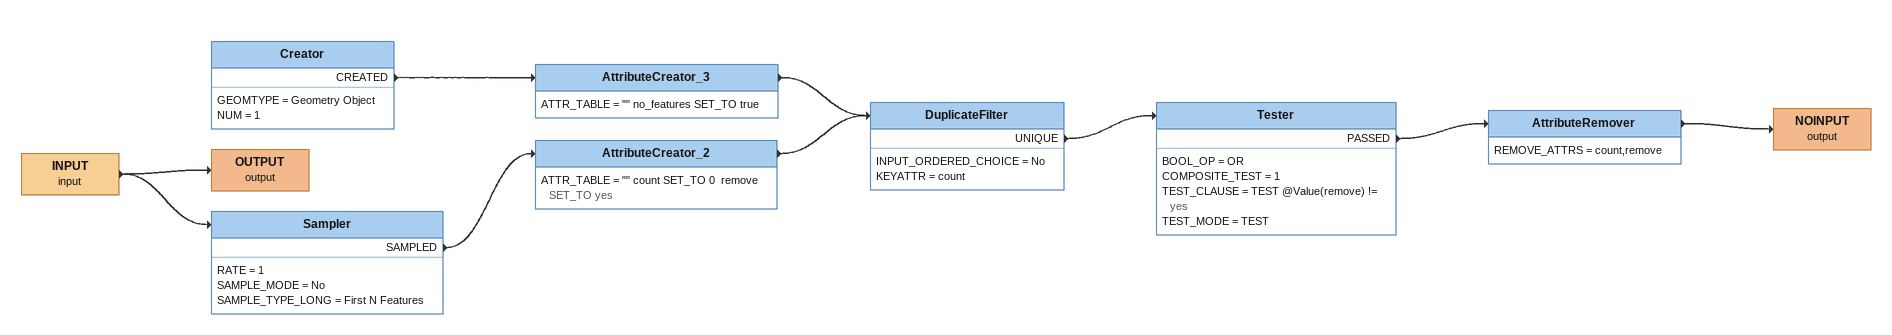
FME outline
INPUT (input)
    -> Sampler
    -> OUTPUT (output)
OUTPUT (output)
Sampler
    RATE = 1
    SAMPLE_MODE = No
    SAMPLE_TYPE_LONG = First N Features
    SAMPLED -> AttributeCreator_2
AttributeCreator_2
    ATTR_TABLE = "" count SET_TO 0  remove SET_TO yes
    -> DuplicateFilter
Creator
    GEOMTYPE = Geometry Object
    NUM = 1
    CREATED -> AttributeCreator_3
AttributeCreator_3
    ATTR_TABLE = "" no_features SET_TO true
    -> DuplicateFilter
DuplicateFilter
    INPUT_ORDERED_CHOICE = No
    KEYATTR = count
    UNIQUE -> Tester
Tester
    BOOL_OP = OR
    COMPOSITE_TEST = 1
    TEST_CLAUSE = TEST @Value(remove) != yes
    TEST_MODE = TEST
    PASSED -> AttributeRemover
AttributeRemover
    REMOVE_ATTRS = count,remove
    -> NOINPUT (output)
NOINPUT (output)
